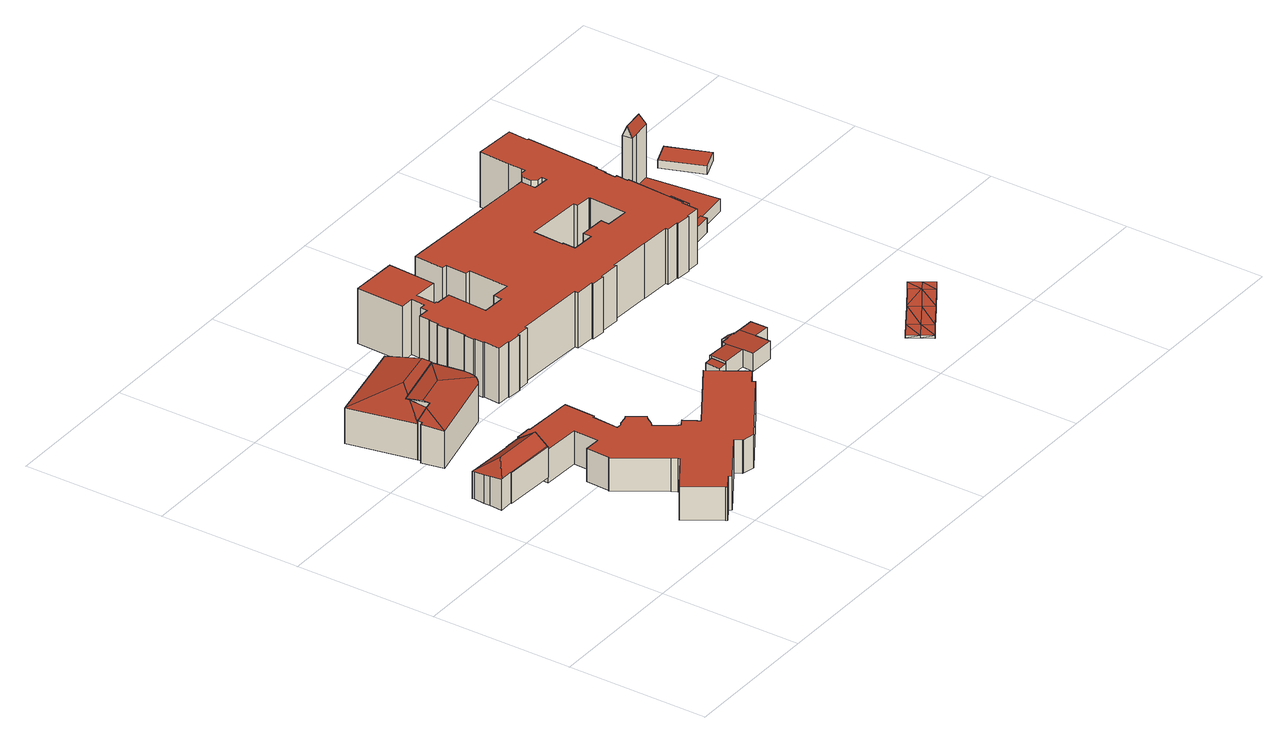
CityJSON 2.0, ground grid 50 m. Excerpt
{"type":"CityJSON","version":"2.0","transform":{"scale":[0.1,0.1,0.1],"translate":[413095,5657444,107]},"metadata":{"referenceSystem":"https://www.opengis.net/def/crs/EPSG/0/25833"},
"CityObjects":{
"building1":{"type":"Building","attributes":{"Gemeindeschluessel":14612000,"Geometrietyp2DReferenz":"3000","function":"31001_9998","roofType":"9999"},"children":["building1-1","building1-2"]},
"building1-1":{"type":"BuildingPart","attributes":{"Dachtyp_tdc":"tdcPolyFlatRoof","Dachneigung":0,"QualitaetDacherkennung":36,"Geometrietyp2DReferenz":"3000","measuredHeight":11.06,"roofType":"1000"},"parents":["building1"],"geometry":[{"type":"MultiSurface","lod":"2","boundaries":[[[0,1,2,3]],[[1,4,5,2]],[[4,6,7,5]],[[4,1,0,6]],[[7,3,2,5]]],"semantics":{"surfaces":[{"type":"WallSurface"},{"type":"RoofSurface"},{"type":"GroundSurface"}],"values":[0,0,0,1,2]}}]},
"building1-2":{"type":"BuildingPart","attributes":{"Dachtyp_tdc":"tdcHipAndGableRoof","Dachneigung":36.79,"QualitaetDacherkennung":71,"Geometrietyp2DReferenz":"3000","measuredHeight":14.53,"roofType":"5000"},"parents":["building1"],"geometry":[{"type":"MultiSurface","lod":"2","boundaries":[[[8,9,10,11]],[[9,12,13,10]],[[12,14,15,13]],[[14,16,0,3,15]],[[17,18,7,6]],[[17,19,20,18]],[[19,21,22,20]],[[21,23,24,22]],[[23,25,26,24]],[[25,27,28,26]],[[27,29,30,28]],[[29,8,11,30]],[[25,23,21,19,17,31]],[[17,6,16,14,31]],[[14,12,9,8,29,27,25,31]],[[11,10,13,15,3,7,18,20,22,24,26,28,30]]],"semantics":{"surfaces":[{"type":"WallSurface"},{"type":"RoofSurface"},{"type":"GroundSurface"}],"values":[0,0,0,0,0,0,0,0,0,0,0,0,1,1,1,2]}}]},
"building2":{"type":"Building","attributes":{"name":"Else-Freier-Haus","Dachtyp_tdc":"tdcFreeFormRoof","Gemeindeschluessel":14612000,"Dachneigung":10.03,"QualitaetDacherkennung":35,"Geometrietyp2DReferenz":"3000","measuredHeight":15.38,"function":"31001_3010","roofType":"5000"},"geometry":[{"type":"Solid","lod":"2","boundaries":[[[[32,33,34,35]],[[33,36,37,34]],[[36,38,39,37]],[[38,40,41,39]],[[40,42,43,41]],[[42,44,45,43]],[[44,46,47,45]],[[46,48,49,47]],[[48,50,51,49]],[[50,52,53,51]],[[52,54,55,53]],[[54,56,57,55]],[[56,58,59,57]],[[58,60,61,59]],[[60,62,63,61]],[[62,32,35,63]],[[33,64,40,38,36]],[[54,52,50,48,46,65,66,56]],[[60,58,66,65,67,42,64,33,32,62]],[[67,65,46,44]],[[44,42,67]],[[42,40,64]],[[58,56,66]],[[35,34,37,39,41,43,45,47,49,51,53,55,57,59,61,63]]]],"semantics":{"surfaces":[{"type":"WallSurface"},{"type":"RoofSurface"},{"type":"GroundSurface"}],"values":[[0,0,0,0,0,0,0,0,0,0,0,0,0,0,0,0,1,1,1,1,0,0,0,2]]}}]},
"building3":{"type":"Building","attributes":{"name":"Else-Freier-Haus Parkhaus","Dachtyp_tdc":"tdcFreeFormRoof","Gemeindeschluessel":14612000,"Dachneigung":10.14,"QualitaetDacherkennung":21,"Geometrietyp2DReferenz":"3000","measuredHeight":15.13,"function":"31001_2461","roofType":"5000"},"geometry":[{"type":"Solid","lod":"2","boundaries":[[[[68,69,41,43]],[[69,70,71,41]],[[70,72,73,71]],[[72,74,47,73]],[[74,75,45,47]],[[75,68,43,45]],[[75,76,77,70,69,78,79]],[[74,80,77,76]],[[68,79,78]],[[77,80,72,70]],[[69,68,78]],[[74,72,80]],[[75,74,76]],[[68,75,79]],[[43,41,71,73,47,45]]]],"semantics":{"surfaces":[{"type":"WallSurface"},{"type":"RoofSurface"},{"type":"GroundSurface"}],"values":[[0,0,0,0,0,0,1,1,1,1,0,0,0,0,2]]}}]},
"building4":{"type":"Building","attributes":{"Dachtyp_tdc":"tdcPolyFlatRoof","Gemeindeschluessel":14612000,"Dachneigung":0,"QualitaetDacherkennung":20,"Geometrietyp2DReferenz":"3000","measuredHeight":12.02,"function":"31001_9998","roofType":"1000"},"geometry":[{"type":"Solid","lod":"2","boundaries":[[[[81,82,83,84]],[[82,85,86,83]],[[85,87,88,86]],[[87,89,90,88]],[[89,91,92,90]],[[91,93,94,92]],[[93,95,96,94]],[[95,97,98,96]],[[97,99,100,98]],[[99,101,102,100]],[[101,103,104,102]],[[103,105,106,104]],[[105,107,108,106]],[[107,109,110,108]],[[109,111,112,110]],[[111,113,114,112]],[[113,115,116,114]],[[115,117,118,116]],[[117,119,120,118]],[[119,121,122,120]],[[121,123,124,122]],[[123,125,126,124]],[[125,127,128,126]],[[127,129,130,128]],[[129,131,132,130]],[[131,133,134,132]],[[133,135,136,134]],[[135,137,138,136]],[[137,139,140,138]],[[139,141,142,140]],[[141,143,144,142]],[[143,145,146,144]],[[145,147,148,146]],[[147,149,150,148]],[[149,151,152,150]],[[151,153,154,152]],[[153,155,156,154]],[[155,157,158,156]],[[157,159,160,158]],[[159,161,162,160]],[[161,163,164,162]],[[163,165,166,164]],[[165,167,168,166]],[[167,169,170,168]],[[169,171,172,170]],[[171,173,174,172]],[[173,175,176,174]],[[175,177,178,176]],[[177,179,180,178]],[[179,181,182,180]],[[181,81,84,182]],[[181,179,177,175,173,171,169,167,165,163,161,159,157,155,153,151,149,147,145,143,141,139,137,135,133,131,129,127,125,123,121,119,117,115,113,111,109,107,105,103,101,99,97,95,93,91,89,87,85,82,81]],[[84,83,86,88,90,92,94,96,98,100,102,104,106,108,110,112,114,116,118,120,122,124,126,128,130,132,134,136,138,140,142,144,146,148,150,152,154,156,158,160,162,164,166,168,170,172,174,176,178,180,182]]]],"semantics":{"surfaces":[{"type":"WallSurface"},{"type":"RoofSurface"},{"type":"GroundSurface"}],"values":[[0,0,0,0,0,0,0,0,0,0,0,0,0,0,0,0,0,0,0,0,0,0,0,0,0,0,0,0,0,0,0,0,0,0,0,0,0,0,0,0,0,0,0,0,0,0,0,0,0,0,0,1,2]]}}]},
"building5":{"type":"Building","attributes":{"Dachtyp_tdc":"tdcPolyFlatRoof","Gemeindeschluessel":14612000,"Dachneigung":6.22,"QualitaetDacherkennung":69,"Geometrietyp2DReferenz":"3000","measuredHeight":3.07,"function":"31001_9998","roofType":"2100"},"geometry":[{"type":"Solid","lod":"2","boundaries":[[[[183,184,185,186]],[[184,187,188,185]],[[187,189,190,188]],[[189,183,186,190]],[[189,187,184,183]],[[186,185,188,190]]]],"semantics":{"surfaces":[{"type":"WallSurface"},{"type":"RoofSurface"},{"type":"GroundSurface"}],"values":[[0,0,0,0,1,2]]}}]},
"building6":{"type":"Building","attributes":{"Gemeindeschluessel":14612000,"Geometrietyp2DReferenz":"3000","function":"31001_9998","roofType":"9999"},"children":["building6-1","building6-2","building6-3","building6-4"]},
"building6-1":{"type":"BuildingPart","attributes":{"Dachtyp_tdc":"tdcPolyFlatRoof","Dachneigung":2.83,"QualitaetDacherkennung":83,"Geometrietyp2DReferenz":"3000","measuredHeight":6.43,"roofType":"2100"},"parents":["building6"],"geometry":[{"type":"MultiSurface","lod":"2","boundaries":[[[191,192,193,194]],[[192,195,196,193]],[[197,198,199,200]],[[201,202,203,204]],[[201,205,206,202]],[[205,207,208,206]],[[207,205,201,204,209,198,197,195,192,191]],[[194,193,196,200,199,203,202,206,208]]],"semantics":{"surfaces":[{"type":"WallSurface"},{"type":"RoofSurface"},{"type":"GroundSurface"}],"values":[0,0,0,0,0,0,1,2]}}]},
"building6-2":{"type":"BuildingPart","attributes":{"Dachtyp_tdc":"tdcPolyFlatRoof","Dachneigung":2.89,"QualitaetDacherkennung":88,"Geometrietyp2DReferenz":"3000","measuredHeight":6.23,"roofType":"2100"},"parents":["building6"],"geometry":[{"type":"MultiSurface","lod":"2","boundaries":[[[207,210,211,208]],[[210,212,213,211]],[[212,214,215,213]],[[214,216,217,215]],[[216,191,194,217]],[[216,214,212,210,207,191]],[[194,208,211,213,215,217]]],"semantics":{"surfaces":[{"type":"WallSurface"},{"type":"RoofSurface"},{"type":"GroundSurface"}],"values":[0,0,0,0,0,1,2]}}]},
"building6-3":{"type":"BuildingPart","attributes":{"Dachtyp_tdc":"tdcPolyFlatRoof","Dachneigung":2.65,"QualitaetDacherkennung":91,"Geometrietyp2DReferenz":"3000","measuredHeight":6.14,"roofType":"2100"},"parents":["building6"],"geometry":[{"type":"MultiSurface","lod":"2","boundaries":[[[218,219,199,198]],[[218,220,221,219]],[[220,204,203,221]],[[204,220,218,198,209]],[[199,219,221,203]]],"semantics":{"surfaces":[{"type":"WallSurface"},{"type":"RoofSurface"},{"type":"GroundSurface"}],"values":[0,0,0,1,2]}}]},
"building6-4":{"type":"BuildingPart","attributes":{"Dachtyp_tdc":"tdcPolyFlatRoof","Dachneigung":35.69,"QualitaetDacherkennung":58,"Geometrietyp2DReferenz":"3000","measuredHeight":6.13,"roofType":"2100"},"parents":["building6"],"geometry":[{"type":"MultiSurface","lod":"2","boundaries":[[[222,223,197,200,224]],[[225,226,227,196,195]],[[226,222,224,227]],[[226,225,223,222]],[[224,200,196,227]]],"semantics":{"surfaces":[{"type":"WallSurface"},{"type":"RoofSurface"},{"type":"GroundSurface"}],"values":[0,0,0,1,2]}}]},
"building7":{"type":"Building","attributes":{"name":"Diakonissenkrankenhaus Dresden","Dachtyp_tdc":"tdcPolyFlatRoof","Gemeindeschluessel":14612000,"Dachneigung":0,"QualitaetDacherkennung":5,"Geometrietyp2DReferenz":"3000","measuredHeight":19.89,"function":"31001_3051","roofType":"1000"},"geometry":[{"type":"Solid","lod":"2","boundaries":[[[[228,229,230,231]],[[229,232,233,230]],[[232,234,235,233]],[[234,236,237,235]],[[236,238,239,237]],[[238,240,241,239]],[[240,242,243,241]],[[244,245,246,247]],[[245,248,249,246]],[[248,250,251,249]],[[250,252,253,251]],[[252,254,255,253]],[[254,256,257,255]],[[256,258,259,257]],[[258,260,261,259]],[[260,262,263,261]],[[262,264,265,263]],[[264,266,267,265]],[[266,268,269,267]],[[268,270,271,269]],[[270,244,247,271]],[[242,272,273,243]],[[272,274,275,273]],[[274,276,277,275]],[[276,278,279,277]],[[278,280,281,279]],[[280,282,283,281]],[[282,284,285,283]],[[284,286,287,285]],[[286,288,289,287]],[[288,290,291,289]],[[290,292,293,291]],[[292,294,295,293]],[[294,296,297,295]],[[296,298,299,297]],[[298,300,301,299]],[[300,302,303,301]],[[302,304,305,303]],[[304,306,307,305]],[[306,308,309,307]],[[308,310,311,309]],[[310,312,313,311]],[[312,314,315,313]],[[314,316,317,315]],[[316,318,319,317]],[[318,320,321,319]],[[320,322,323,321]],[[322,324,325,323]],[[324,326,327,325]],[[326,328,329,327]],[[328,330,331,329]],[[330,332,333,331]],[[332,334,335,333]],[[334,336,337,335]],[[336,338,339,337]],[[338,340,341,339]],[[340,342,343,341]],[[342,344,345,343]],[[344,346,347,345]],[[346,348,349,347]],[[348,350,351,349]],[[350,352,353,351]],[[352,354,355,353]],[[354,356,357,355]],[[356,358,359,357]],[[358,360,361,359]],[[360,362,363,361]],[[362,364,365,363]],[[364,366,367,365]],[[366,368,369,367]],[[368,370,371,369]],[[370,372,373,371]],[[372,374,375,373]],[[376,377,378,379,380,381,382,383,384,385,386,387,388,389,390,391,392,393,394,395,396,397,398,399,400,401,402,403,404,405,406,407,408,409,374,372,370,368,366,364,362,360,358,356,354,352,350,348,346,344,342,340,338,336,334,332,330,328,326,324,322,320,318,316,314,312,310,308,306,304,302,300,298,296,294,292,290,288,286,284,282,280,278,276,274,272,242,240,238,236,234,232,229,228],[244,270,268,266,264,262,260,258,256,254,252,250,248,245]],[[374,409,410,375]],[[409,408,411,410]],[[408,407,412,411]],[[407,406,413,412]],[[406,405,414,413]],[[405,404,415,414]],[[404,403,416,415]],[[403,402,417,416]],[[402,401,418,417]],[[401,400,419,418]],[[400,399,420,419]],[[399,398,421,420]],[[398,397,422,421]],[[397,396,423,422]],[[396,395,424,423]],[[395,394,425,424]],[[394,393,426,425]],[[393,392,427,426]],[[392,391,428,427]],[[391,390,429,428]],[[390,389,430,429]],[[389,388,431,430]],[[388,387,432,431]],[[387,386,433,432]],[[386,385,434,433]],[[385,384,435,434]],[[384,383,436,435]],[[383,382,437,436]],[[382,381,438,437]],[[381,380,439,438]],[[380,379,440,439]],[[379,378,441,440]],[[378,377,442,441]],[[377,376,443,442]],[[376,228,231,443]],[[231,230,233,235,237,239,241,243,273,275,277,279,281,283,285,287,289,291,293,295,297,299,301,303,305,307,309,311,313,315,317,319,321,323,325,327,329,331,333,335,337,339,341,343,345,347,349,351,353,355,357,359,361,363,365,367,369,371,373,375,410,411,412,413,414,415,416,417,418,419,420,421,422,423,424,425,426,427,428,429,430,431,432,433,434,435,436,437,438,439,440,441,442,443],[247,246,249,251,253,255,257,259,261,263,265,267,269,271]]]],"semantics":{"surfaces":[{"type":"WallSurface"},{"type":"RoofSurface"},{"type":"GroundSurface"}],"values":[[0,0,0,0,0,0,0,0,0,0,0,0,0,0,0,0,0,0,0,0,0,0,0,0,0,0,0,0,0,0,0,0,0,0,0,0,0,0,0,0,0,0,0,0,0,0,0,0,0,0,0,0,0,0,0,0,0,0,0,0,0,0,0,0,0,0,0,0,0,0,0,0,0,1,0,0,0,0,0,0,0,0,0,0,0,0,0,0,0,0,0,0,0,0,0,0,0,0,0,0,0,0,0,0,0,0,0,0,0,2]]}}]},
"building8":{"type":"Building","attributes":{"Erfassungsdatum_Objekt":"2022-03-29","BodenHoehe":107.26,"gemHoehe":0,"BauwerkHoehe":1,"Breite":9,"Gemeindeschluessel":"14612000","Geometrietyp2DReferenz":"3000","measuredHeight":1,"function":"53001_1800"},"geometry":[{"type":"MultiSurface","lod":"2","boundaries":[[[444,445,446]],[[446,445,447]],[[446,447,448]],[[448,447,449]],[[448,449,450]],[[448,450,451]],[[451,450,452]],[[452,450,453]],[[445,454,447]],[[447,454,455]],[[447,455,449]],[[449,455,456]],[[449,456,457]],[[449,457,450]],[[450,457,458]],[[450,458,453]],[[453,458,459]],[[445,444,460]],[[445,460,461]],[[444,446,462]],[[444,462,460]],[[446,448,463]],[[446,463,462]],[[448,451,464]],[[448,464,463]],[[451,452,465]],[[451,465,464]],[[452,453,466]],[[452,466,465]],[[453,459,467]],[[453,467,466]],[[459,458,468]],[[459,468,467]],[[458,457,469]],[[458,469,468]],[[457,456,470]],[[457,470,469]],[[456,455,471]],[[456,471,470]],[[455,454,472]],[[455,472,471]],[[454,445,461]],[[454,461,472]],[[462,461,460]],[[473,461,462]],[[463,473,462]],[[474,473,463]],[[475,474,463]],[[464,475,463]],[[465,475,464]],[[466,475,465]],[[473,472,461]],[[471,472,473]],[[474,471,473]],[[470,471,474]],[[469,470,474]],[[475,469,474]],[[468,469,475]],[[466,468,475]],[[467,468,466]]],"semantics":{"surfaces":[{"type":"RoofSurface"},{"type":"WallSurface"},{"type":"GroundSurface"}],"values":[0,0,0,0,0,0,0,0,0,0,0,0,0,0,0,0,0,1,1,1,1,1,1,1,1,1,1,1,1,1,1,1,1,1,1,1,1,1,1,1,1,1,1,2,2,2,2,2,2,2,2,2,2,2,2,2,2,2,2,2]}}]},
"building9":{"type":"Building","attributes":{"name":"Diakonissenkrankenhaus Dresden","Dachtyp_tdc":"tdcPolyFlatRoof","Gemeindeschluessel":14612000,"Dachneigung":0,"QualitaetDacherkennung":56,"Geometrietyp2DReferenz":"3000","measuredHeight":17.33,"function":"31001_3051","roofType":"1000"},"geometry":[{"type":"Solid","lod":"2","boundaries":[[[[476,477,478,479]],[[477,480,481,478]],[[480,482,483,481]],[[482,484,485,483]],[[484,476,479,485]],[[484,482,480,477,476]],[[479,478,481,483,485]]]],"semantics":{"surfaces":[{"type":"WallSurface"},{"type":"RoofSurface"},{"type":"GroundSurface"}],"values":[[0,0,0,0,0,1,2]]}}]},
"building10":{"type":"Building","attributes":{"name":"Diakonissenkrankenhaus Dresden","Gemeindeschluessel":14612000,"Geometrietyp2DReferenz":"3000","function":"31001_3051","roofType":"9999"},"children":["building10-1","building10-2","building10-3","building10-4","building10-5","building10-6"]},
"building10-1":{"type":"BuildingPart","attributes":{"Dachtyp_tdc":"tdcPolyFlatRoof","Dachneigung":0,"QualitaetDacherkennung":72,"Geometrietyp2DReferenz":"3000","measuredHeight":4.43,"roofType":"1000"},"parents":["building10"],"geometry":[{"type":"MultiSurface","lod":"2","boundaries":[[[486,487,488,489]],[[486,490,491,487]],[[490,492,493,491]],[[494,495,492,490,486,489,496]],[[497,488,487,491,493,498,499]]],"semantics":{"surfaces":[{"type":"WallSurface"},{"type":"RoofSurface"},{"type":"GroundSurface"}],"values":[0,0,0,1,2]}}]},
"building10-2":{"type":"BuildingPart","attributes":{"Dachtyp_tdc":"tdcFreeFormRoof","Dachneigung":67.25,"QualitaetDacherkennung":3,"Geometrietyp2DReferenz":"3000","measuredHeight":27.85,"roofType":"5000"},"parents":["building10"],"geometry":[{"type":"MultiSurface","lod":"2","boundaries":[[[500,501,502,503,504]],[[501,505,506,502]],[[505,507,508,509,506]],[[510,507,505]],[[511,510,505,501]],[[511,501,500]],[[510,511,500,507]],[[503,502,506,509]]],"semantics":{"surfaces":[{"type":"WallSurface"},{"type":"RoofSurface"},{"type":"GroundSurface"}],"values":[0,0,0,1,1,0,1,2]}}]},
"building10-3":{"type":"BuildingPart","attributes":{"Dachtyp_tdc":"tdcPolyFlatRoof","Dachneigung":0,"QualitaetDacherkennung":64,"Geometrietyp2DReferenz":"3000","measuredHeight":4.54,"roofType":"1000"},"parents":["building10"],"geometry":[{"type":"MultiSurface","lod":"2","boundaries":[[[508,512,513,509]],[[512,514,515,513]],[[516,517,518,519,493,492]],[[520,504,503,521,522]],[[504,520,523,517,516,524,514,512,508]],[[509,513,515,498,493,519,525,521,503]]],"semantics":{"surfaces":[{"type":"WallSurface"},{"type":"RoofSurface"},{"type":"GroundSurface"}],"values":[0,0,0,0,1,2]}}]},
"building10-4":{"type":"BuildingPart","attributes":{"Dachtyp_tdc":"tdcPolyFlatRoof","Dachneigung":0,"QualitaetDacherkennung":40,"Geometrietyp2DReferenz":"3000","measuredHeight":4.42,"roofType":"1000"},"parents":["building10"],"geometry":[{"type":"MultiSurface","lod":"2","boundaries":[[[526,527,528,529]],[[527,489,488,528]],[[530,531,532,533]],[[531,534,535,532]],[[534,536,537,535]],[[536,538,539,537]],[[538,526,529,539]],[[538,536,534,531,530,494,496,489,527,526]],[[529,528,488,497,499,533,532,535,537,539]]],"semantics":{"surfaces":[{"type":"WallSurface"},{"type":"RoofSurface"},{"type":"GroundSurface"}],"values":[0,0,0,0,0,0,0,1,2]}}]},
"building10-5":{"type":"BuildingPart","attributes":{"Dachtyp_tdc":"tdcPolyFlatRoof","Dachneigung":0,"QualitaetDacherkennung":41,"Geometrietyp2DReferenz":"3000","measuredHeight":4.11,"roofType":"1000"},"parents":["building10"],"geometry":[{"type":"MultiSurface","lod":"2","boundaries":[[[518,540,541,519]],[[540,542,543,541]],[[542,544,545,543]],[[544,546,547,545]],[[546,548,549,547]],[[548,550,551,549]],[[550,552,553,551]],[[552,522,521,553]],[[522,552,550,548,546,544,542,540,518,554]],[[525,519,541,543,545,547,549,551,553,521]]],"semantics":{"surfaces":[{"type":"WallSurface"},{"type":"RoofSurface"},{"type":"GroundSurface"}],"values":[0,0,0,0,0,0,0,0,1,2]}}]},
"building10-6":{"type":"BuildingPart","attributes":{"Dachtyp_tdc":"tdcPolyFlatRoof","Dachneigung":0,"QualitaetDacherkennung":67,"Geometrietyp2DReferenz":"3000","measuredHeight":5.38,"roofType":"1000"},"parents":["building10"],"geometry":[{"type":"MultiSurface","lod":"2","boundaries":[[[555,556,557,515,514]],[[556,558,559,557]],[[558,560,530,533,559]],[[560,558,556,555,561,562]],[[499,498,515,557,559,533]]],"semantics":{"surfaces":[{"type":"WallSurface"},{"type":"RoofSurface"},{"type":"GroundSurface"}],"values":[0,0,0,1,2]}}]},
"building11":{"type":"Building","attributes":{"Dachtyp_tdc":"tdcPolyFlatRoof","Gemeindeschluessel":14612000,"Dachneigung":0,"QualitaetDacherkennung":54,"Geometrietyp2DReferenz":"3000","measuredHeight":3,"function":"31001_9998","roofType":"1000"},"geometry":[{"type":"Solid","lod":"2","boundaries":[[[[563,564,565,566]],[[564,567,568,565]],[[567,569,570,568]],[[569,563,566,570]],[[569,567,564,563]],[[566,565,568,570]]]],"semantics":{"surfaces":[{"type":"WallSurface"},{"type":"RoofSurface"},{"type":"GroundSurface"}],"values":[[0,0,0,0,1,2]]}}]}
},
"vertices":[
[237,585,199],[236,580,199],[236,580,88],[237,585,88],[53,589,199],[53,589,88],[53,592,199],[53,592,88],
[197,700,181],[197,698,183],[197,698,88],[197,700,88],[242,696,183],[242,696,88],[239,629,233],[239,629,88],[237,585,200],[4,593,199],[4,593,88],[6,636,194],[6,636,88],[7,658,191],[7,658,88],[9,696,186],[9,696,88],[9,704,185],[9,704,88],[185,695,186],[185,695,88],[186,701,181],[186,701,88],[60,637,233],
[403,951,201],[127,887,201],[127,887,67],[403,951,67],[112,964,206],[112,964,67],[123,966,207],[123,966,67],[120,981,208],[120,981,67],[212,999,217],[212,999,67],[201,1080,211],[201,1080,67],[412,1129,210],[412,1129,67],[435,1030,205],[435,1030,67],[437,1019,204],[437,1019,67],[437,1008,204],[437,1008,67],[435,996,204],[435,996,67],[432,985,204],[432,985,67],[427,975,204],[427,975,67],[420,966,203],[420,966,67],[412,958,202],[412,958,67],[182,993,217],[325,1048,221],[428,977,205],[209,1022,221],
[212,999,197],[120,981,197],[71,1216,196],[71,1216,67],[379,1279,197],[379,1279,67],[412,1129,213],[201,1080,210],[216,1083,212],[260,1130,218],[121,981,198],[202,1069,210],[405,1160,218],
[236,580,189],[242,696,189],[242,696,69],[236,580,69],[287,694,189],[287,694,69],[287,696,189],[287,696,69],[298,695,189],[298,695,69],[297,690,189],[297,690,69],[474,681,189],[474,681,69],[470,570,189],[470,570,69],[463,570,189],[463,570,69],[458,477,189],[458,477,69],[475,477,189],[475,477,69],[484,482,189],[484,482,69],[512,487,189],[512,487,69],[522,492,189],[522,492,69],[558,438,189],[558,438,69],[559,437,189],[559,437,69],[550,429,189],[550,429,69],[535,405,189],[535,405,69],[527,397,189],[527,397,69],[572,329,189],[572,329,69],[575,331,189],[575,331,69],[578,324,189],[578,324,69],[601,339,189],[601,339,69],[627,298,189],[627,298,69],[625,297,189],[625,297,69],[631,287,189],[631,287,69],[869,442,189],[869,442,69],[948,322,189],[948,322,69],[951,318,189],[951,318,69],[949,317,189],[949,317,69],[901,285,189],[901,285,69],[907,275,189],[907,275,69],[659,113,189],[659,113,69],[658,112,189],[658,112,69],[616,120,189],[616,120,69],[614,122,189],[614,122,69],[599,145,189],[599,145,69],[426,32,189],[426,32,69],[419,42,189],[419,42,69],[369,10,189],[369,10,69],[366,15,189],[366,15,69],[288,134,189],[288,134,69],[419,220,189],[419,220,69],[417,225,189],[417,225,69],[418,226,189],[418,226,69],[406,244,189],[406,244,69],[302,402,189],[302,402,69],[304,403,189],[304,403,69],[307,487,189],[307,487,69],[363,485,189],[363,485,69],[368,574,189],[368,574,69],
[1020,536,102],[1049,535,105],[1049,535,74],[1020,536,74],[1046,480,105],[1046,480,74],[1017,482,102],[1017,482,74],
[1132,538,111],[1133,553,111],[1133,553,52],[1132,538,52],[1160,552,111],[1160,552,52],[1192,550,111],[1219,549,111],[1219,549,52],[1192,550,52],[1213,430,117],[1213,430,52],[1216,487,52],[1216,487,114],[1127,434,117],[1127,434,52],[1129,474,115],[1129,474,52],[1217,500,113],
[1046,478,115],[1046,478,52],[1046,480,114],[1046,480,52],[1049,535,112],[1049,535,52],[1049,542,111],[1049,542,52],
[1277,546,111],[1277,546,52],[1274,484,114],[1274,484,52],
[1194,572,98],[1192,550,113],[1194,572,52],[1160,552,114],[1162,574,98],[1162,574,52],
[1566,1561,249],[1552,1300,249],[1552,1300,50],[1566,1561,50],[1547,1301,249],[1547,1301,50],[1545,1264,249],[1545,1264,50],[1541,1264,249],[1541,1264,50],[1541,1262,249],[1541,1262,50],[1539,1228,249],[1539,1228,50],[1539,1225,249],[1539,1225,50],[1398,1220,249],[1396,1220,249],[1396,1220,50],[1398,1220,50],[1396,1224,249],[1396,1224,50],[1341,1227,249],[1341,1227,50],[1342,1242,249],[1342,1242,50],[1143,1252,249],[1143,1252,50],[1138,1144,249],[1138,1144,50],[1142,1144,249],[1142,1144,50],[1140,1099,249],[1140,1099,50],[1221,1095,249],[1221,1095,50],[1222,1126,249],[1222,1126,50],[1312,1121,249],[1312,1121,50],[1310,1091,249],[1310,1091,50],[1391,1087,249],[1391,1087,50],[1547,1224,249],[1547,1224,50],[1544,1182,249],[1544,1182,50],[1549,1182,249],[1549,1182,50],[1544,1086,249],[1544,1086,50],[1542,1046,249],[1542,1046,50],[1538,976,249],[1538,976,50],[1538,973,249],[1538,973,50],[1533,974,249],[1533,974,50],[1530,917,249],[1530,917,50],[1482,919,249],[1482,919,50],[1482,915,249],[1482,915,50],[1431,918,249],[1431,918,50],[1431,923,249],[1431,923,50],[1385,925,249],[1385,925,50],[1385,934,249],[1385,934,50],[1280,938,249],[1280,938,50],[1280,940,249],[1280,940,50],[1129,948,249],[1129,948,50],[1129,939,249],[1129,939,50],[1054,943,249],[1054,943,50],[1053,936,249],[1053,936,50],[1004,939,249],[1004,939,50],[1005,946,249],[1005,946,50],[937,949,249],[937,949,50],[937,961,249],[937,961,50],[688,974,249],[688,974,50],[687,965,249],[687,965,50],[640,967,249],[640,967,50],[640,962,249],[640,962,50],[588,965,249],[588,965,50],[589,969,249],[589,969,50],[545,971,249],[545,971,50],[548,1029,249],[548,1029,50],[544,1029,249],[544,1029,50],[545,1062,249],[545,1062,50],[542,1063,249],[542,1063,50],[543,1099,249],[543,1099,50],[547,1099,249],[547,1099,50],[550,1164,249],[550,1164,50],[546,1164,249],[546,1164,50],[547,1201,249],[547,1201,50],[552,1201,249],[552,1201,50],[553,1235,249],[553,1235,50],[557,1235,249],[557,1235,50],[558,1274,249],[558,1274,50],[596,1272,249],[596,1272,50],[597,1297,249],[597,1297,50],[618,1297,249],[618,1297,50],[620,1346,249],[620,1346,50],[573,1347,249],[573,1347,50],[580,1517,249],[580,1517,50],[742,1510,249],[742,1510,50],[1560,1561,249],[1565,1633,249],[1422,1642,249],[1416,1533,249],[1414,1483,249],[1413,1470,249],[1397,1471,249],[1379,1457,249],[1378,1424,249],[1393,1408,249],[1410,1407,249],[1408,1387,249],[1351,1391,249],[1352,1403,249],[1354,1445,249],[1343,1445,249],[1322,1447,249],[857,1472,249],[837,1473,249],[826,1473,249],[820,1368,249],[839,1367,249],[835,1292,249],[852,1291,249],[845,1148,249],[780,1152,249],[778,1121,249],[697,1125,249],[705,1267,249],[651,1270,249],[651,1276,249],[644,1276,249],[648,1346,249],[733,1341,249],[733,1341,50],[648,1346,50],[644,1276,50],[651,1276,50],[651,1270,50],[705,1267,50],[697,1125,50],[778,1121,50],[780,1152,50],[845,1148,50],[852,1291,50],[835,1292,50],[839,1367,50],[820,1368,50],[826,1473,50],[837,1473,50],[857,1472,50],[1322,1447,50],[1343,1445,50],[1354,1445,50],[1352,1403,50],[1351,1391,50],[1408,1387,50],[1410,1407,50],[1393,1408,50],[1378,1424,50],[1379,1457,50],[1397,1471,50],[1413,1470,50],[1414,1483,50],[1416,1533,50],[1422,1642,50],[1565,1633,50],[1560,1561,50],
[1605,202,13],[1629,164,13],[1656,235,13],[1680,197,13],[1742,290,13],[1767,252,13],[1847,306,13],[1822,343,13],[1855,366,13],[1880,328,13],[1654,126,13],[1704,159,13],[1791,215,13],[1792,215,13],[1872,268,13],[1905,291,13],[1605,202,3],[1629,164,3],[1656,235,3],[1742,290,3],[1822,343,3],[1855,366,3],[1880,328,3],[1905,291,3],[1872,268,3],[1792,215,3],[1791,215,3],[1704,159,3],[1654,126,3],[1680,197,3],[1767,252,3],[1847,306,3],
[1572,974,226],[1538,976,226],[1538,976,53],[1572,974,53],[1542,1046,226],[1542,1046,53],[1576,1044,226],[1576,1044,53],[1574,1007,226],[1574,1007,53],
[1579,1091,96],[1579,1091,52],[1581,1091,52],[1581,1091,96],[1584,1177,96],[1584,1177,52],[1608,1176,96],[1608,1176,52],[1590,1001,96],[1625,1005,96],[1587,1091,96],[1587,1091,52],[1625,1005,52],[1590,1001,52],
[1693,1268,290],[1690,1302,290],[1690,1302,52],[1693,1268,52],[1693,1268,97],[1781,1312,290],[1781,1312,52],[1785,1278,290],[1785,1278,97],[1785,1278,52],[1766,1293,330],[1692,1285,330],
[1812,1025,97],[1812,1025,52],[1688,1012,97],[1688,1012,52],[1608,1176,97],[1604,1218,97],[1604,1218,93],[1604,1218,52],[1638,1262,97],[1638,1262,52],[1638,1262,93],[1600,1258,97],[1625,1005,97],[1600,1258,52],
[1544,1086,96],[1581,1084,96],[1581,1084,52],[1544,1086,52],[1588,1001,96],[1587,1009,96],[1587,1009,52],[1588,1001,52],[1574,1007,96],[1574,1007,52],[1576,1044,96],[1576,1044,52],[1542,1046,96],[1542,1046,52],
[1596,1217,93],[1596,1217,52],[1595,1225,93],[1595,1225,52],[1539,1228,93],[1539,1228,52],[1541,1262,93],[1541,1262,52],[1591,1259,93],[1591,1259,52],[1590,1264,93],[1590,1264,52],[1637,1269,93],[1637,1269,52],[1600,1258,93],
[1688,1012,106],[1690,990,106],[1690,990,52],[1590,979,106],[1590,979,52],[1588,1001,106],[1625,1005,106],[1590,1001,106],
[1961,1174,82],[1905,1318,82],[1905,1318,52],[1961,1174,52],[1978,1347,82],[1978,1347,52],[2035,1203,82],[2035,1203,52]
]}
